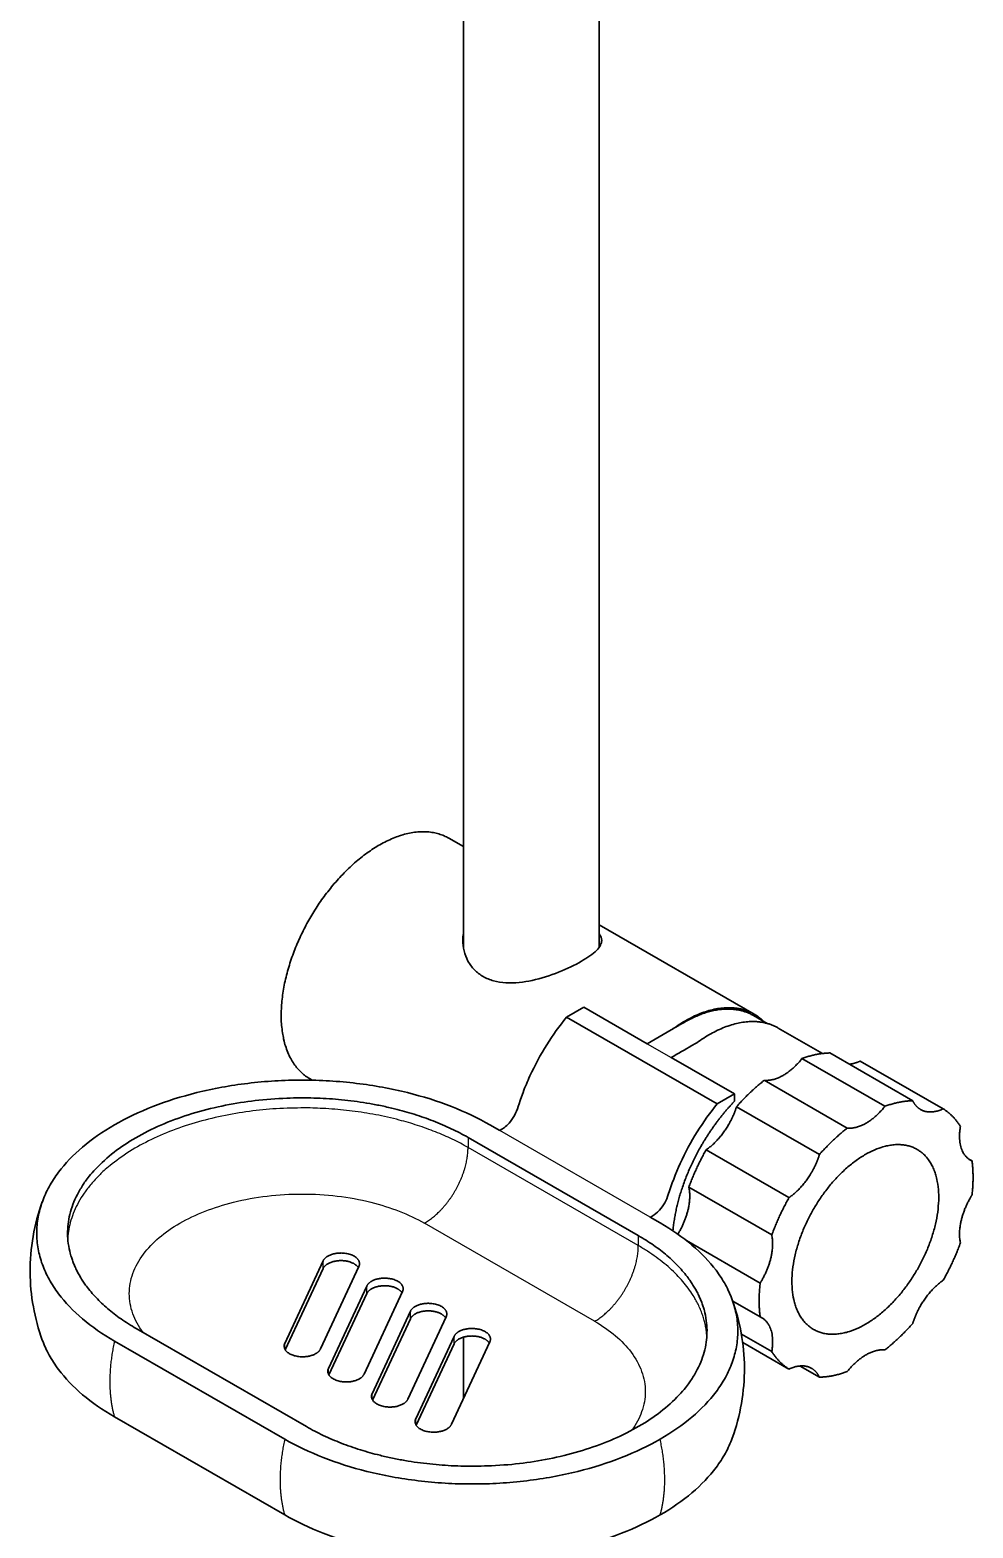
# Model space of a CAD drawing. Header units: millimetres. Extents: x 577 to 7172, y 252 to 2707.
# Drawn here: x 6947.8 to 7100.6, y 1822.1 to 2064.7 of the extents above; entities that cross this region are included whole.
import ezdxf

# ---------------------------------------------------------------- set-up
doc = ezdxf.new("R2010")
doc.units = ezdxf.units.MM
doc.header["$MEASUREMENT"] = 0
doc.layers.add('외형선(ISO)', color=7, linetype='Continuous', lineweight=30)
doc.layers.add('좁은 외형선(ISO)', color=7, linetype='Continuous', lineweight=25)

msp = doc.modelspace()

# ---------------------------------------------------------------- linework, layer by layer
at = {"layer": '외형선(ISO)'}
for p, q in [((7018.02, 1916.16), (7018.02, 2142.08)), ((7040.02, 1916.2), (7040.02, 2077.29)), ((7015.65, 1933.85), (7018.02, 1932.49)), ((7040.02, 1919.82), (7065.14, 1905.35)), ((7037.53, 1906.47), (7034.75, 1904.88)), ((7034.75, 1904.88), (7059.15, 1890.83)), ((7047.78, 1900.57), (7037.53, 1906.47)), ((7065.02, 1905.13), (7067.23, 1903.86)), ((7051.66, 1902.81), (7047.78, 1900.57)), ((7076.2, 1898.99), (7069.03, 1903.11)), ((7051.67, 1898.33), (7061.92, 1892.43)), ((7072.87, 1898.16), (7086.31, 1890.43)), ((7090.82, 1891.33), (7077.38, 1899.07)), ((7082.32, 1897.76), (7095.75, 1890.03)), ((6993.19, 1894.86), (6993.53, 1894.66)), ((7080.21, 1886.91), (7066.77, 1894.65)), ((7061.92, 1892.43), (7059.15, 1890.83)), ((7061.92, 1891.24), (7061.92, 1892.43)), ((7062.27, 1890.36), (7075.7, 1882.63)), ((7023.91, 1886.51), (7022.31, 1887.43)), ((7046.36, 1869.51), (7018.78, 1885.39)), ((7070.77, 1875.64), (7057.33, 1883.38)), ((7099.92, 1881.86), (7100.42, 1881.58)), ((7054.55, 1877.34), (7067.98, 1869.6)), ((7049.89, 1871.55), (7048.3, 1872.46)), ((7066.1, 1861.81), (7054.15, 1868.69)), ((6989.09, 1852.05), (6995.3, 1865.4)), ((6989.17, 1851), (6995.3, 1864.17)), ((7001.09, 1864.5), (6994.88, 1851.15)), ((6996.16, 1847.98), (7002.37, 1861.33)), ((6996.24, 1846.93), (7002.37, 1860.1)), ((7008.17, 1860.43), (7001.95, 1847.08)), ((7061.65, 1858.89), (7066.1, 1856.33)), ((7003.23, 1843.9), (7009.44, 1857.25)), ((7003.31, 1842.86), (7009.44, 1856.03)), ((7015.24, 1856.36), (7009.03, 1843.01)), ((6965.04, 1854.44), (6992.62, 1838.56)), ((7067.98, 1850.71), (7063.06, 1853.55)), ((6961.5, 1852.41), (6989.08, 1836.53)), ((7010.3, 1839.83), (7016.51, 1853.18)), ((7010.38, 1838.79), (7016.51, 1851.96)), ((7022.31, 1852.29), (7016.1, 1838.94)), ((7018.02, 1843.07), (7018.02, 1853.04)), ((7063.27, 1852.2), (7070.77, 1847.88)), ((7075.7, 1846.58), (7072.57, 1848.38)), ((6989.08, 1824.26), (6961.5, 1840.15))]:
    msp.add_line(p, q, dxfattribs=at)
for points, weights, knots in [([(7015.65, 1933.85), (7004.37, 1940.34), (6993.15, 1920.85), (6981.92, 1901.35), (6993.19, 1894.86)], [1, 0.707106781187, 1, 0.707106781187, 1], [0, 0, 0, 1.570796, 1.570796, 3.141593, 3.141593, 3.141593]), ([(7065.02, 1905.13), (7060.36, 1907.82), (7053.79, 1904.03), (7052.73, 1903.42), (7051.66, 1902.81)], [0.853554188502, 0.853895225284, 1, 1, 1], [-142.388144, -142.388144, -142.388144, -124.757933, -124.757933, -121.751274, -121.751274, -121.751274]), ([(7066.69, 1904.17), (7065.98, 1904.87), (7065.14, 1905.35), (7059.64, 1908.52), (7051.93, 1902.96)], [0.946126657838, 0.969988098089, 1, 0.831715303984, 0.856809881329], [6.12223, 6.12223, 6.12223, 6.283185, 6.283185, 7.185702, 7.185702, 7.185702]), ([(7018.78, 1885.39), (7007.65, 1891.8), (6991.91, 1891.8), (6953.91, 1891.8), (6953.91, 1869.92), (6953.91, 1860.85), (6965.04, 1854.44)], [0.853553390593, 0.853553396869, 1, 0.707106781187, 1, 0.853553396673, 0.853553390593], [3.926991, 3.926991, 3.926991, 4.712389, 4.712389, 6.283185, 6.283185, 7.068583, 7.068583, 7.068583]), ([(7061.92, 1891.24), (7058.88, 1888.06), (7056.56, 1884.04), (7052.57, 1877.11), (7051.97, 1870.26)], [0.885442730635, 0.921891416064, 1, 0.872633945195, 0.856039399422], [1.151897, 1.151897, 1.151897, 1.570796, 1.570796, 2.253865, 2.253865, 2.253865]), ([(7057.33, 1883.38), (7059.49, 1884.86), (7061.01, 1887.51), (7061.82, 1888.9), (7062.27, 1890.36)], [0.855447539342, 0.870208469759, 1, 0.927465229845, 0.890856814713], [4.016313, 4.016313, 4.016313, 4.712389, 4.712389, 5.101395, 5.101395, 5.101395]), ([(7090.82, 1891.33), (7091.27, 1890.38), (7092.09, 1889.91), (7093.61, 1889.03), (7095.75, 1890.03)], [0.890140321087, 0.926751969264, 1, 0.870893719356, 0.855606609871], [5.890354, 5.890354, 5.890354, 6.283185, 6.283185, 6.975587, 6.975587, 6.975587]), ([(7098.54, 1887.2), (7097.82, 1883.06), (7100.16, 1881.71), (7100.29, 1881.63), (7100.42, 1881.58)], [0.863966563126, 0.814502477537, 1, 0.987911302573, 0.976820488307], [5.288356, 5.288356, 5.288356, 6.283185, 6.283185, 6.348017, 6.348017, 6.348017]), ([(7070.77, 1875.64), (7072.92, 1877.12), (7074.45, 1879.77), (7075.25, 1881.16), (7075.7, 1882.63)], [0.855447539342, 0.870208469759, 1, 0.927465229845, 0.890856814713], [4.016313, 4.016313, 4.016313, 4.712389, 4.712389, 5.101395, 5.101395, 5.101395]), ([(7091.53, 1883.45), (7083.1, 1888.3), (7074.71, 1873.73), (7066.32, 1859.16), (7074.74, 1854.31), (7083.17, 1849.46), (7091.56, 1864.03), (7099.95, 1878.6), (7091.53, 1883.45)], [1, 0.707106781187, 1, 0.707106781187, 1, 0.707106781187, 1, 0.707106781187, 1], [0, 0, 0, 1.570796, 1.570796, 3.141593, 3.141593, 4.712389, 4.712389, 6.283185, 6.283185, 6.283185]), ([(7052.77, 1869.72), (7052.85, 1869.86), (7052.94, 1870.01), (7055.26, 1874.04), (7054.55, 1877.34)], [0.984242605575, 0.991897137904, 1, 0.815194340419, 0.863600852506], [4.668933, 4.668933, 4.668933, 4.712389, 4.712389, 5.703508, 5.703508, 5.703508]), ([(7100.42, 1876.1), (7100.28, 1875.87), (7100.15, 1875.64), (7097.82, 1871.61), (7098.54, 1868.3)], [0.975390079817, 0.987129473925, 1, 0.815194340419, 0.863600852506], [4.643364, 4.643364, 4.643364, 4.712389, 4.712389, 5.703508, 5.703508, 5.703508]), ([(6992.62, 1838.56), (7003.75, 1832.15), (7019.49, 1832.15), (7057.49, 1832.15), (7057.49, 1854.04), (7057.49, 1863.1), (7046.36, 1869.51)], [0.853553390593, 0.853553390596, 1, 0.707106781187, 1, 0.853553390591, 0.853553390593], [3.926991, 3.926991, 3.926991, 4.712389, 4.712389, 6.283185, 6.283185, 7.068583, 7.068583, 7.068583]), ([(7066.1, 1861.81), (7066.24, 1862.04), (7066.37, 1862.27), (7068.69, 1866.3), (7067.98, 1869.6)], [0.975390079817, 0.987129473925, 1, 0.815194340419, 0.863600852506], [4.643364, 4.643364, 4.643364, 4.712389, 4.712389, 5.703508, 5.703508, 5.703508]), ([(7001.09, 1864.5), (7001.2, 1864.72), (7001.2, 1864.95), (7001.2, 1866.68), (6998.2, 1866.68), (6995.9, 1866.68), (6995.3, 1865.4)], [0.914835766825, 0.948287736084, 1, 0.707106781187, 1, 0.758819045103, 0.914835766825], [2.864258, 2.864258, 2.864258, 3.141593, 3.141593, 4.712389, 4.712389, 6.005851, 6.005851, 6.005851]), ([(7001.01, 1864.32), (7000.29, 1865.45), (6998.2, 1865.45), (6995.9, 1865.45), (6995.3, 1864.17)], [0.89451947657, 0.776097955716, 1, 0.758819045102, 0.914835766825], [3.511595, 3.511595, 3.511595, 4.712389, 4.712389, 6.005851, 6.005851, 6.005851]), ([(7008.17, 1860.43), (7008.27, 1860.65), (7008.27, 1860.88), (7008.27, 1862.61), (7005.27, 1862.61), (7002.97, 1862.61), (7002.37, 1861.33)], [0.914835766825, 0.948287736084, 1, 0.707106781187, 1, 0.758819045102, 0.914835766825], [2.864258, 2.864258, 2.864258, 3.141593, 3.141593, 4.712389, 4.712389, 6.005851, 6.005851, 6.005851]), ([(7008.08, 1860.25), (7007.36, 1861.38), (7005.27, 1861.38), (7002.97, 1861.38), (7002.37, 1860.1)], [0.89451947657, 0.776097955716, 1, 0.758819045103, 0.914835766825], [3.511595, 3.511595, 3.511595, 4.712389, 4.712389, 6.005851, 6.005851, 6.005851]), ([(7095.75, 1862.27), (7093.6, 1860.79), (7092.07, 1858.14), (7091.27, 1856.74), (7090.82, 1855.28)], [0.855447539342, 0.870208469759, 1, 0.927465229845, 0.890856814713], [4.016313, 4.016313, 4.016313, 4.712389, 4.712389, 5.101395, 5.101395, 5.101395]), ([(7015.24, 1856.36), (7015.34, 1856.58), (7015.34, 1856.81), (7015.34, 1858.53), (7012.34, 1858.53), (7010.04, 1858.53), (7009.44, 1857.25)], [0.914835766825, 0.948287736084, 1, 0.707106781187, 1, 0.758819045102, 0.914835766825], [2.864258, 2.864258, 2.864258, 3.141593, 3.141593, 4.712389, 4.712389, 6.005851, 6.005851, 6.005851]), ([(7015.15, 1856.18), (7014.43, 1857.31), (7012.34, 1857.31), (7010.04, 1857.31), (7009.44, 1856.03)], [0.89451947657, 0.776097955716, 1, 0.758819045103, 0.914835766825], [3.511595, 3.511595, 3.511595, 4.712389, 4.712389, 6.005851, 6.005851, 6.005851]), ([(7067.98, 1850.71), (7068.7, 1854.85), (7066.36, 1856.2), (7066.23, 1856.27), (7066.1, 1856.33)], [0.863966563126, 0.814502477537, 1, 0.987911302573, 0.976820488307], [5.288356, 5.288356, 5.288356, 6.283185, 6.283185, 6.348017, 6.348017, 6.348017]), ([(7022.31, 1852.29), (7022.41, 1852.51), (7022.41, 1852.73), (7022.41, 1854.46), (7019.41, 1854.46), (7017.11, 1854.46), (7016.51, 1853.18)], [0.914835766825, 0.948287736084, 1, 0.707106781187, 1, 0.758819045102, 0.914835766825], [2.864258, 2.864258, 2.864258, 3.141593, 3.141593, 4.712389, 4.712389, 6.005851, 6.005851, 6.005851]), ([(6989.09, 1852.05), (6988.99, 1851.83), (6988.99, 1851.6), (6988.99, 1849.87), (6991.99, 1849.87), (6994.29, 1849.87), (6994.88, 1851.15)], [0.914835766825, 0.948287736084, 1, 0.707106781187, 1, 0.758819045102, 0.914835766825], [2.864258, 2.864258, 2.864258, 3.141593, 3.141593, 4.712389, 4.712389, 6.005851, 6.005851, 6.005851]), ([(7022.22, 1852.11), (7021.5, 1853.24), (7019.41, 1853.24), (7017.11, 1853.24), (7016.51, 1851.96)], [0.89451947657, 0.776097955716, 1, 0.758819045102, 0.914835766825], [3.511595, 3.511595, 3.511595, 4.712389, 4.712389, 6.005851, 6.005851, 6.005851]), ([(6996.16, 1847.98), (6996.06, 1847.76), (6996.06, 1847.53), (6996.06, 1845.8), (6999.06, 1845.8), (7001.36, 1845.8), (7001.95, 1847.08)], [0.914835766825, 0.948287736084, 1, 0.707106781187, 1, 0.758819045103, 0.914835766825], [2.864258, 2.864258, 2.864258, 3.141593, 3.141593, 4.712389, 4.712389, 6.005851, 6.005851, 6.005851]), ([(7075.7, 1846.58), (7075.25, 1847.53), (7074.43, 1848), (7072.91, 1848.88), (7070.77, 1847.88)], [0.890140321087, 0.926751969263, 1, 0.870893719356, 0.855606609871], [5.890354, 5.890354, 5.890354, 6.283185, 6.283185, 6.975587, 6.975587, 6.975587]), ([(7003.23, 1843.9), (7003.13, 1843.68), (7003.13, 1843.46), (7003.13, 1841.73), (7006.13, 1841.73), (7008.43, 1841.73), (7009.03, 1843.01)], [0.914835766825, 0.948287736084, 1, 0.707106781187, 1, 0.758819045103, 0.914835766825], [2.864258, 2.864258, 2.864258, 3.141593, 3.141593, 4.712389, 4.712389, 6.005851, 6.005851, 6.005851]), ([(7010.3, 1839.83), (7010.2, 1839.61), (7010.2, 1839.38), (7010.2, 1837.66), (7013.2, 1837.66), (7015.5, 1837.66), (7016.1, 1838.94)], [0.914835766825, 0.948287736084, 1, 0.707106781187, 1, 0.758819045103, 0.914835766825], [2.864258, 2.864258, 2.864258, 3.141593, 3.141593, 4.712389, 4.712389, 6.005851, 6.005851, 6.005851])]:
    msp.add_rational_spline(points, weights, degree=2, knots=knots, dxfattribs=at)
for points, knots in [([(7021.22, 1911.45), (7020.71, 1911.74), (7020.24, 1912.11), (7019.41, 1912.96), (7019.05, 1913.44), (7018.2, 1915.01), (7017.93, 1916.2), (7017.93, 1917.68), (7017.96, 1918.06), (7018.02, 1918.44)], [-6.91903, -6.91903, -6.91903, -6.91903, -6.702515, -6.702515, -6.486, -6.486, -6.052971, -6.052971, -5.907035, -5.907035, -5.907035, -5.907035]), ([(7040.02, 1918.39), (7040.29, 1918.01), (7040.43, 1917.65), (7040.43, 1916.81), (7040.16, 1916.27), (7039.02, 1915.11), (7038.15, 1914.5), (7036.12, 1913.33), (7034.83, 1912.7), (7032.06, 1911.61), (7030.57, 1911.13), (7027.78, 1910.52), (7026.29, 1910.35), (7024.22, 1910.47), (7023.55, 1910.57), (7022.31, 1910.92), (7021.73, 1911.16), (7021.22, 1911.45)], [4.022379, 4.022379, 4.022379, 4.022379, 4.325574, 4.325574, 4.757423, 4.757423, 5.189272, 5.189272, 5.621122, 5.621122, 6.052971, 6.052971, 6.486, 6.486, 6.702515, 6.702515, 6.91903, 6.91903, 6.91903, 6.91903]), ([(7034.75, 1904.88), (7033.6, 1903.48), (7032.52, 1901.97), (7030.51, 1898.77), (7029.59, 1897.07), (7028.4, 1894.47), (7028.03, 1893.58), (7026.88, 1890.56), (7026.84, 1889.94), (7026.06, 1888.5), (7025.76, 1888.07), (7025.18, 1887.42), (7024.93, 1887.19), (7024.45, 1886.82), (7024.28, 1886.73), (7023.91, 1886.51)], [0, 0, 0, 0, 0.559965, 0.559965, 1.135987, 1.135987, 1.427532, 1.427532, 2.129321, 2.129321, 2.461686, 2.461686, 2.696263, 2.696263, 2.895251, 2.895251, 2.895251, 2.895251]), ([(7055.82, 1900.72), (7055.56, 1900.57), (7055.3, 1900.42), (7053.92, 1899.63), (7052.79, 1898.98), (7051.67, 1898.33)], [-0.5864478, -0.5864478, -0.5864478, -0.5864478, -0.4778465, -0.4778465, 0, 0, 0, 0]), ([(7022.31, 1887.43), (7020.4, 1888.53), (7016.22, 1890.52), (7010.19, 1892.43), (7004.94, 1893.56), (7000.71, 1894.2), (6996.35, 1894.59), (6991.91, 1894.72), (6987.47, 1894.59), (6983.11, 1894.2), (6978.88, 1893.56), (6973.63, 1892.43), (6967.6, 1890.52), (6961.32, 1887.53), (6956.13, 1883.92), (6952.82, 1880.45), (6950.86, 1877.42), (6949.74, 1874.98), (6949.06, 1872.47), (6948.83, 1869.92), (6949.06, 1867.36), (6949.74, 1864.85), (6950.86, 1862.41), (6952.82, 1859.39), (6956.13, 1855.92), (6959.59, 1853.51), (6961.5, 1852.41)], [-135.088268, -135.088268, -135.088268, -135.088268, -126.983661, -118.879054, -114.534601, -110.190148, -105.753174, -101.316201, -96.879228, -92.442254, -88.097801, -83.753348, -75.648741, -67.544134, -59.439527, -51.33492, -46.990467, -42.646014, -38.20904, -33.772067, -29.335094, -24.89812, -20.553667, -16.209214, -8.104607, 0, 0, 0, 0]), ([(7059.15, 1890.83), (7056.89, 1888.09), (7054.76, 1884.74), (7053.14, 1881.18), (7052.38, 1879.52), (7051.74, 1877.81), (7051.22, 1876.13), (7050.96, 1875.28), (7050.43, 1874.31), (7049.78, 1873.6), (7049.41, 1873.19), (7049, 1872.87), (7048.62, 1872.65), (7048.51, 1872.58), (7048.4, 1872.52), (7048.3, 1872.46)], [2.854881, 2.854881, 2.854881, 2.854881, 12.943777, 12.943777, 12.943777, 17.658359, 17.658359, 17.658359, 20.620588, 20.620588, 20.620588, 22.325343, 22.325343, 22.325343, 22.77909, 22.77909, 22.77909, 22.77909]), ([(6949.82, 1852.58), (6948.55, 1856.07), (6947.87, 1859.84), (6947.81, 1867.43), (6948.5, 1871.36), (6949.82, 1874.99)], [0, 0, 0, 0, 1.150912, 1.150912, 2.347822, 2.347822, 2.347822, 2.347822]), ([(7049.89, 1836.53), (7051.8, 1837.63), (7055.26, 1840.04), (7058.58, 1843.51), (7060.54, 1846.53), (7061.65, 1848.97), (7062.33, 1851.48), (7062.56, 1854.04), (7062.33, 1856.59), (7061.65, 1859.1), (7060.54, 1861.54), (7058.58, 1864.57), (7055.26, 1868.04), (7051.8, 1870.45), (7049.89, 1871.55)], [-67.544135, -67.544135, -67.544135, -67.544135, -59.439528, -51.334921, -46.990468, -42.646015, -38.209041, -33.772068, -29.335094, -24.898121, -20.553668, -16.209214, -8.104607, 0, 0, 0, 0]), ([(7061.57, 1859.11), (7062.84, 1855.62), (7063.53, 1851.86), (7063.58, 1844.26), (7062.89, 1840.33), (7061.57, 1836.7)], [0, 0, 0, 0, 1.150828, 1.150828, 2.347804, 2.347804, 2.347804, 2.347804]), ([(6961.5, 1840.15), (6959.59, 1841.25), (6956.13, 1843.65), (6952.82, 1847.13), (6950.86, 1850.15), (6950.12, 1851.76), (6949.82, 1852.58), (6949.82, 1852.58)], [0, 0, 0, 0, 8.104607, 16.209214, 20.553667, 24.89812, 24.898259, 24.898259, 24.898259, 24.898259]), ([(6989.08, 1836.53), (6990.99, 1835.43), (6995.17, 1833.44), (7001.2, 1831.53), (7006.45, 1830.4), (7010.69, 1829.76), (7015.05, 1829.36), (7019.49, 1829.23), (7023.92, 1829.36), (7028.28, 1829.76), (7032.52, 1830.4), (7037.77, 1831.53), (7043.8, 1833.44), (7047.98, 1835.43), (7049.89, 1836.53)], [-67.544135, -67.544135, -67.544135, -67.544135, -59.439528, -51.334921, -46.990468, -42.646015, -38.209041, -33.772068, -29.335094, -24.898121, -20.553668, -16.209214, -8.104607, 0, 0, 0, 0]), ([(7061.57, 1836.7), (7061.57, 1836.7), (7061.28, 1835.88), (7060.54, 1834.27), (7058.58, 1831.25), (7055.26, 1827.77), (7051.8, 1825.36), (7049.89, 1824.26)], [42.64582, 42.64582, 42.64582, 42.64582, 42.646015, 46.990468, 51.334921, 59.439528, 67.544135, 67.544135, 67.544135, 67.544135]), ([(7049.89, 1824.26), (7047.98, 1823.16), (7043.8, 1821.17), (7037.77, 1819.26), (7032.52, 1818.13), (7028.28, 1817.49), (7023.92, 1817.1), (7019.49, 1816.97), (7015.05, 1817.1), (7010.69, 1817.49), (7006.45, 1818.13), (7001.2, 1819.26), (6995.17, 1821.17), (6990.99, 1823.16), (6989.08, 1824.26)], [0, 0, 0, 0, 8.104607, 16.209214, 20.553668, 24.898121, 29.335094, 33.772068, 38.209041, 42.646015, 46.990468, 51.334921, 59.439528, 67.544135, 67.544135, 67.544135, 67.544135])]:
    msp.add_open_spline(points, degree=3, knots=knots, dxfattribs=at)
for points, weights in [([(7069.03, 1903.11), (7063.53, 1906.28), (7055.82, 1900.72)], [1, 0.831715303984, 0.856809881329]), ([(7066.77, 1894.65), (7069.82, 1894.33), (7072.87, 1898.16)], [0.917458953538, 0.790133007136, 0.916492278109]), ([(7077.38, 1899.07), (7075.23, 1899.03), (7072.87, 1898.16)], [0.898944831227, 0.871207111336, 0.86041930742]), ([(7080.52, 1897.26), (7081.38, 1897.33), (7082.32, 1897.76)], [0.890140321087, 0.862220627235, 0.855606609871]), ([(7066.77, 1894.65), (7064.42, 1892.81), (7062.27, 1890.36)], [0.860124155352, 0.870671045554, 0.898146999113]), ([(7080.21, 1886.91), (7083.26, 1886.59), (7086.31, 1890.43)], [0.917458953538, 0.790133007136, 0.916492278109]), ([(7090.82, 1891.33), (7088.66, 1891.3), (7086.31, 1890.43)], [0.898944831227, 0.871207111336, 0.86041930742]), ([(7098.54, 1887.2), (7097.41, 1888.99), (7095.75, 1890.03)], [0.906726442711, 0.939086845212, 0.991141352308]), ([(7080.21, 1886.91), (7077.86, 1885.07), (7075.7, 1882.63)], [0.860124155352, 0.870671045554, 0.898146999113]), ([(7057.33, 1883.38), (7055.68, 1880.43), (7054.55, 1877.34)], [0.992685834775, 0.94027381316, 0.907605712712]), ([(7100.42, 1876.1), (7100.75, 1879.02), (7100.42, 1881.58)], [0.857697315631, 0.849525012289, 0.857469444001]), ([(7070.77, 1875.64), (7069.11, 1872.69), (7067.98, 1869.6)], [0.992685834774, 0.94027381316, 0.907605712712]), ([(7095.75, 1862.27), (7097.41, 1865.22), (7098.54, 1868.3)], [0.992685834774, 0.94027381316, 0.907605712712]), ([(7066.1, 1861.81), (7065.77, 1858.88), (7066.1, 1856.33)], [0.857697315631, 0.849525012289, 0.857469444001]), ([(7086.31, 1850.99), (7088.66, 1852.84), (7090.82, 1855.28)], [0.860124155352, 0.870671045554, 0.898146999113]), ([(7086.31, 1850.99), (7083.26, 1851.31), (7080.21, 1847.48)], [0.917458953538, 0.790133007136, 0.916492278109]), ([(7067.98, 1850.71), (7069.11, 1848.92), (7070.77, 1847.88)], [0.906726442711, 0.939086845212, 0.991141352308]), ([(7075.7, 1846.58), (7077.86, 1846.61), (7080.21, 1847.48)], [0.898944831227, 0.871207111336, 0.86041930742])]:
    msp.add_rational_spline(points, weights, degree=2, dxfattribs=at)
at = {"layer": '좁은 외형선(ISO)'}
for p, q in [((7047.78, 1900.57), (7051.67, 1898.33)), ((7018.78, 1885.39), (7018.78, 1883.76)), ((7048.3, 1872.46), (7023.91, 1886.51)), ((7046.36, 1867.88), (7018.78, 1883.76)), ((7039.29, 1855.63), (7011.71, 1871.51)), ((7046.36, 1869.51), (7046.36, 1867.88)), ((7049.58, 1865.76), (7049.58, 1865.76)), ((6995.3, 1864.17), (6995.3, 1865.4)), ((7002.37, 1860.1), (7002.37, 1861.33)), ((7009.44, 1856.03), (7009.44, 1857.25)), ((6989.09, 1851.15), (6989.09, 1852.05)), ((7016.51, 1851.96), (7016.51, 1853.18)), ((6996.16, 1847.08), (6996.16, 1847.98)), ((7003.23, 1843.01), (7003.23, 1843.9)), ((7010.3, 1838.94), (7010.3, 1839.83))]:
    msp.add_line(p, q, dxfattribs=at)
for points, weights, knots in [([(7018.78, 1883.76), (7007.65, 1890.17), (6991.91, 1890.17), (6955.3, 1890.17), (6953.94, 1869.1)], [0.853553390593, 0.853553396869, 1, 0.714787614285, 0.985041178207], [3.926991, 3.926991, 3.926991, 4.712389, 4.712389, 6.241993, 6.241993, 6.241993]), ([(7011.71, 1871.51), (7014.65, 1873.2), (7016.72, 1876.8), (7018.78, 1880.38), (7018.78, 1883.76)], [0.853554188502, 0.853211555902, 1, 0.853895225284, 0.853554188502], [0.783565, 0.783565, 0.783565, 1.570796, 1.570796, 2.354361, 2.354361, 2.354361]), ([(7039.29, 1855.63), (7042.22, 1857.32), (7044.3, 1860.92), (7046.36, 1864.5), (7046.36, 1867.88)], [0.853554188501, 0.853211555933, 1, 0.853895225233, 0.853554188501], [3.925158, 3.925158, 3.925158, 4.712389, 4.712389, 5.495954, 5.495954, 5.495954])]:
    msp.add_rational_spline(points, weights, degree=2, knots=knots, dxfattribs=at)
for points, knots in [([(6966.13, 1853.82), (6965.41, 1854.79), (6964.29, 1856.86), (6963.71, 1860.11), (6964.3, 1863.4), (6965.99, 1866.48), (6968.61, 1869.22), (6971.99, 1871.58), (6976.08, 1873.52), (6980.85, 1875.03), (6986.19, 1876.01), (6991.91, 1876.34), (6997.63, 1876.01), (7002.97, 1875.03), (7007.74, 1873.52), (7010.46, 1872.23), (7011.71, 1871.51)], [10.771701, 10.771701, 10.771701, 10.771701, 16.2729, 21.991009, 27.709118, 33.427227, 38.704623, 43.982018, 49.259414, 54.53681, 60.254919, 65.973028, 71.691137, 77.409246, 82.686641, 87.964037, 87.964037, 87.964037, 87.964037]), ([(7039.29, 1855.63), (7040.53, 1854.91), (7041.66, 1854.13), (7042.64, 1853.29), (7043.63, 1852.45), (7044.48, 1851.56), (7045.18, 1850.63), (7045.94, 1849.62), (7046.52, 1848.57), (7046.9, 1847.5), (7047.29, 1846.42), (7047.49, 1845.32), (7047.49, 1844.23), (7047.49, 1843.13), (7047.29, 1842.03), (7046.9, 1840.96), (7046.54, 1839.94), (7046, 1838.94), (7045.3, 1837.98)], [0, 0, 0, 0, 5.277396, 5.277396, 5.277396, 10.554791, 10.554791, 10.554791, 16.272901, 16.272901, 16.272901, 21.99101, 21.99101, 21.99101, 27.709119, 27.709119, 27.709119, 33.134932, 33.134932, 33.134932, 33.134932])]:
    msp.add_open_spline(points, degree=3, knots=knots, dxfattribs=at)
for points, weights in [([(7057.46, 1853.22), (7056.9, 1861.8), (7046.36, 1867.88)], [0.9850411782, 0.853553390594, 0.853553390593]), ([(6961.5, 1852.41), (6959.96, 1845.39), (6961.5, 1840.15)], [0.871126933824, 0.836221486239, 0.870646978641]), ([(6989.08, 1836.53), (6987.54, 1829.51), (6989.08, 1824.26)], [0.871126933825, 0.836221486239, 0.870646978641]), ([(7049.89, 1824.26), (7051.43, 1829.51), (7049.89, 1836.53)], [0.870646978641, 0.836221486239, 0.871126933824])]:
    msp.add_rational_spline(points, weights, degree=2, dxfattribs=at)

doc.saveas('drawing.dxf')
